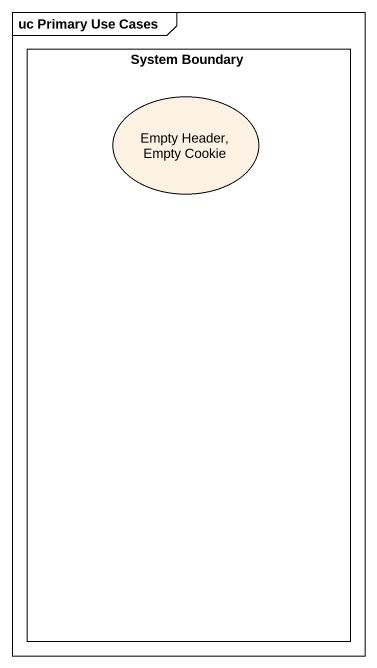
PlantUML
@startuml
mainframe uc Primary Use Cases
rectangle "System Boundary" as System_Boundary {
  usecase "Empty Header, Empty Cookie" as Empty_Header_Empty_Cookie
}
@enduml
